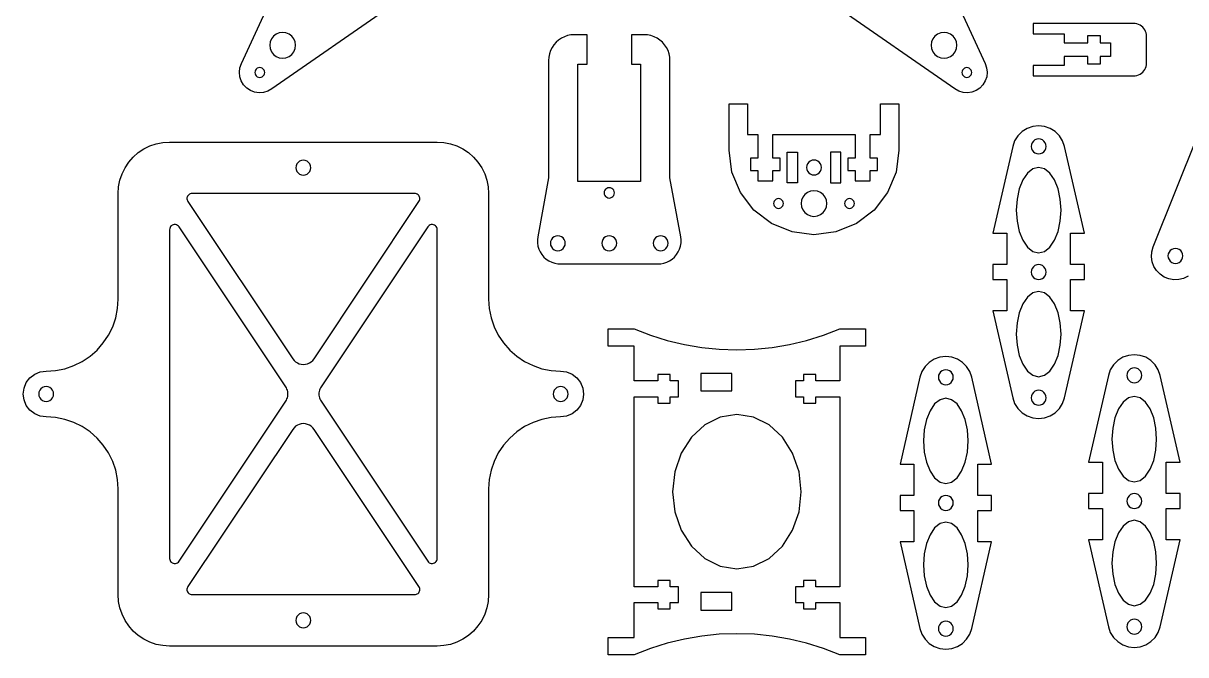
# Model space of a CAD drawing. Header units: inches. Extents: x -24.3 to 25.7, y -20.1 to 15.9.
# Drawn here: x -24.33 to -1.74, y -20.05 to -7.77 of the extents above; entities that cross this region are included whole.
import ezdxf

# ---------------------------------------------------------------- set-up
doc = ezdxf.new("R2010")
doc.units = ezdxf.units.IN
doc.header["$MEASUREMENT"] = 0
doc.layers.get('0').update_dxf_attribs({"linetype": 'CONTINUOUS'})

msp = doc.modelspace()

# ---------------------------------------------------------------- linework, layer by layer
at = {"color": 1}
for points in [[(-17.166, -7.43), (-19.505, -9.051), (-19.581, -9.094), (-19.664, -9.12), (-19.751, -9.126), (-19.837, -9.114), (-19.919, -9.083), (-19.991, -9.034), (-20.052, -8.971), (-20.097, -8.896), (-20.124, -8.814), (-20.132, -8.727), (-20.122, -8.64), (-20.092, -8.558), (-18.176, -4.397)], [(-7.556, -4.397), (-5.64, -8.558), (-5.61, -8.64), (-5.6, -8.727), (-5.608, -8.814), (-5.636, -8.896), (-5.681, -8.971), (-5.741, -9.034), (-5.813, -9.083), (-5.895, -9.114), (-5.981, -9.126), (-6.068, -9.12), (-6.152, -9.094), (-6.227, -9.051), (-8.566, -7.43)], [(-1.694, -12.693), (-1.781, -12.736), (-1.876, -12.759), (-1.973, -12.762), (-2.069, -12.745), (-2.159, -12.709), (-2.239, -12.654), (-2.307, -12.584), (-2.358, -12.502), (-2.392, -12.411), (-2.405, -12.315), (-2.399, -12.218), (-2.372, -12.124), (-1.069, -8.876)]]:
    msp.add_lwpolyline(points, dxfattribs=at)
for points in [[(-2.753, -8.798), (-2.72, -8.796), (-2.688, -8.79), (-2.657, -8.779), (-2.628, -8.765), (-2.6, -8.746), (-2.576, -8.725), (-2.554, -8.7), (-2.536, -8.673), (-2.522, -8.644), (-2.511, -8.613), (-2.505, -8.581), (-2.503, -8.548), (-2.503, -8.028), (-2.505, -7.995), (-2.511, -7.963), (-2.522, -7.932), (-2.536, -7.903), (-2.554, -7.876), (-2.576, -7.851), (-2.6, -7.83), (-2.628, -7.812), (-2.657, -7.797), (-2.688, -7.787), (-2.72, -7.78), (-2.753, -7.778), (-4.703, -7.778), (-4.703, -7.978), (-4.103, -7.978), (-4.103, -8.153), (-3.643, -8.153), (-3.643, -8.009), (-3.403, -8.009), (-3.403, -8.153), (-3.203, -8.153), (-3.203, -8.423), (-3.403, -8.423), (-3.403, -8.567), (-3.643, -8.567), (-3.643, -8.423), (-4.103, -8.423), (-4.103, -8.598), (-4.703, -8.598), (-4.703, -8.798)], [(-13.554, -8.572), (-13.374, -8.572), (-13.374, -7.997), (-13.624, -7.997), (-13.69, -8.001), (-13.754, -8.014), (-13.816, -8.035), (-13.874, -8.064), (-13.929, -8.1), (-13.978, -8.143), (-14.021, -8.192), (-14.057, -8.247), (-14.086, -8.305), (-14.107, -8.367), (-14.12, -8.431), (-14.124, -8.497), (-14.124, -10.777), (-14.334, -11.924), (-14.341, -11.985), (-14.339, -12.046), (-14.33, -12.106), (-14.312, -12.165), (-14.286, -12.221), (-14.253, -12.272), (-14.214, -12.319), (-14.168, -12.36), (-14.117, -12.394), (-14.063, -12.421), (-14.004, -12.44), (-13.944, -12.452), (-11.944, -12.452), (-11.884, -12.44), (-11.826, -12.421), (-11.771, -12.394), (-11.721, -12.36), (-11.675, -12.319), (-11.635, -12.272), (-11.603, -12.221), (-11.577, -12.165), (-11.559, -12.106), (-11.549, -12.046), (-11.548, -11.985), (-11.555, -11.924), (-11.764, -10.777), (-11.764, -8.497), (-11.769, -8.431), (-11.781, -8.367), (-11.802, -8.305), (-11.831, -8.247), (-11.868, -8.192), (-11.911, -8.143), (-11.96, -8.1), (-12.014, -8.064), (-12.073, -8.035), (-12.135, -8.014), (-12.199, -8.001), (-12.264, -7.997), (-12.514, -7.997), (-12.514, -8.572), (-12.334, -8.572), (-12.334, -10.852), (-13.554, -10.852)], [(-10.615, -10.239), (-10.615, -9.339), (-10.255, -9.339), (-10.255, -9.939), (-10.055, -9.939), (-10.055, -10.396), (-10.2, -10.396), (-10.2, -10.636), (-10.055, -10.636), (-10.055, -10.836), (-9.765, -10.836), (-9.765, -10.636), (-9.62, -10.636), (-9.62, -10.396), (-9.765, -10.396), (-9.765, -9.939), (-8.165, -9.939), (-8.165, -10.396), (-8.31, -10.396), (-8.31, -10.636), (-8.165, -10.636), (-8.165, -10.836), (-7.875, -10.836), (-7.875, -10.636), (-7.73, -10.636), (-7.73, -10.396), (-7.875, -10.396), (-7.875, -9.939), (-7.675, -9.939), (-7.675, -9.339), (-7.315, -9.339), (-7.315, -10.239), (-7.371, -10.666), (-7.536, -11.064), (-7.798, -11.405), (-8.14, -11.668), (-8.538, -11.832), (-8.965, -11.889), (-9.392, -11.832), (-9.79, -11.668), (-10.132, -11.405), (-10.394, -11.064), (-10.559, -10.666)], [(-5.103, -15.055), (-5.065, -15.165), (-5.003, -15.263), (-4.921, -15.345), (-4.823, -15.406), (-4.714, -15.444), (-4.599, -15.457), (-4.483, -15.444), (-4.374, -15.406), (-4.276, -15.345), (-4.194, -15.263), (-4.132, -15.165), (-4.094, -15.055), (-3.709, -13.367), (-3.979, -13.367), (-3.979, -12.757), (-3.709, -12.757), (-3.709, -12.467), (-3.979, -12.467), (-3.979, -11.857), (-3.709, -11.857), (-4.094, -10.168), (-4.132, -10.059), (-4.194, -9.961), (-4.276, -9.879), (-4.374, -9.817), (-4.483, -9.779), (-4.599, -9.766), (-4.714, -9.779), (-4.823, -9.817), (-4.921, -9.879), (-5.003, -9.961), (-5.065, -10.059), (-5.103, -10.168), (-5.489, -11.857), (-5.219, -11.857), (-5.219, -12.467), (-5.489, -12.467), (-5.489, -12.757), (-5.219, -12.757), (-5.219, -13.367), (-5.489, -13.367)], [(-23.707, -14.526), (-23.527, -14.49), (-23.354, -14.431), (-23.189, -14.35), (-23.037, -14.248), (-22.9, -14.128), (-22.779, -13.99), (-22.677, -13.838), (-22.596, -13.673), (-22.537, -13.5), (-22.501, -13.32), (-22.489, -13.138), (-22.489, -11.083), (-22.481, -10.952), (-22.455, -10.824), (-22.413, -10.7), (-22.355, -10.583), (-22.283, -10.474), (-22.197, -10.376), (-22.098, -10.289), (-21.989, -10.217), (-21.872, -10.159), (-21.748, -10.117), (-21.62, -10.091), (-21.489, -10.083), (-16.289, -10.083), (-16.159, -10.091), (-16.031, -10.117), (-15.907, -10.159), (-15.789, -10.217), (-15.681, -10.289), (-15.582, -10.376), (-15.496, -10.474), (-15.423, -10.583), (-15.366, -10.7), (-15.324, -10.824), (-15.298, -10.952), (-15.289, -11.083), (-15.289, -13.138), (-15.277, -13.32), (-15.242, -13.5), (-15.183, -13.673), (-15.102, -13.838), (-15, -13.99), (-14.879, -14.128), (-14.742, -14.248), (-14.589, -14.35), (-14.425, -14.431), (-14.252, -14.49), (-14.072, -14.526), (-13.889, -14.538), (-13.774, -14.553), (-13.667, -14.597), (-13.575, -14.668), (-13.504, -14.76), (-13.46, -14.867), (-13.444, -14.983), (-13.46, -15.098), (-13.504, -15.205), (-13.575, -15.297), (-13.667, -15.368), (-13.774, -15.412), (-13.889, -15.428), (-14.072, -15.44), (-14.252, -15.475), (-14.425, -15.534), (-14.589, -15.615), (-14.742, -15.717), (-14.879, -15.838), (-15, -15.975), (-15.102, -16.128), (-15.183, -16.292), (-15.242, -16.465), (-15.277, -16.645), (-15.289, -16.828), (-15.289, -18.883), (-15.298, -19.013), (-15.324, -19.141), (-15.366, -19.265), (-15.423, -19.383), (-15.496, -19.491), (-15.582, -19.59), (-15.681, -19.676), (-15.789, -19.749), (-15.907, -19.807), (-16.031, -19.849), (-16.159, -19.874), (-16.289, -19.883), (-21.489, -19.883), (-21.62, -19.874), (-21.748, -19.849), (-21.872, -19.807), (-21.989, -19.749), (-22.098, -19.676), (-22.197, -19.59), (-22.283, -19.491), (-22.355, -19.383), (-22.413, -19.265), (-22.455, -19.141), (-22.481, -19.013), (-22.489, -18.883), (-22.489, -16.828), (-22.501, -16.645), (-22.537, -16.465), (-22.596, -16.292), (-22.677, -16.128), (-22.779, -15.975), (-22.9, -15.838), (-23.037, -15.717), (-23.189, -15.615), (-23.354, -15.534), (-23.527, -15.475), (-23.707, -15.44), (-23.889, -15.428), (-24.005, -15.412), (-24.112, -15.368), (-24.204, -15.297), (-24.275, -15.205), (-24.319, -15.098), (-24.334, -14.983), (-24.319, -14.867), (-24.275, -14.76), (-24.204, -14.668), (-24.112, -14.597), (-24.005, -14.553), (-23.889, -14.538)], [(-9.327, -18.728), (-9.327, -19.037), (-9.167, -19.037), (-9.167, -19.16), (-8.927, -19.16), (-8.927, -19.037), (-8.463, -19.037), (-8.463, -19.713), (-7.963, -19.713), (-7.963, -20.051), (-8.463, -20.051), (-8.782, -19.928), (-9.109, -19.826), (-9.442, -19.746), (-9.78, -19.688), (-10.121, -19.654), (-10.463, -19.642), (-10.805, -19.654), (-11.146, -19.688), (-11.484, -19.746), (-11.817, -19.826), (-12.144, -19.928), (-12.463, -20.051), (-12.963, -20.051), (-12.963, -19.713), (-12.463, -19.713), (-12.463, -19.037), (-11.999, -19.037), (-11.999, -19.16), (-11.759, -19.16), (-11.759, -19.037), (-11.599, -19.037), (-11.599, -18.728), (-11.759, -18.728), (-11.759, -18.605), (-11.999, -18.605), (-11.999, -18.728), (-12.463, -18.728), (-12.463, -15.037), (-11.999, -15.037), (-11.999, -15.16), (-11.759, -15.16), (-11.759, -15.037), (-11.599, -15.037), (-11.599, -14.728), (-11.759, -14.728), (-11.759, -14.605), (-11.999, -14.605), (-11.999, -14.728), (-12.463, -14.728), (-12.463, -14.051), (-12.963, -14.051), (-12.963, -13.713), (-12.463, -13.713), (-12.144, -13.837), (-11.817, -13.939), (-11.484, -14.019), (-11.146, -14.076), (-10.805, -14.111), (-10.463, -14.122), (-10.121, -14.111), (-9.78, -14.076), (-9.442, -14.019), (-9.109, -13.939), (-8.782, -13.837), (-8.463, -13.713), (-7.963, -13.713), (-7.963, -14.051), (-8.463, -14.051), (-8.463, -14.728), (-8.927, -14.728), (-8.927, -14.605), (-9.167, -14.605), (-9.167, -14.728), (-9.327, -14.728), (-9.327, -15.037), (-9.167, -15.037), (-9.167, -15.16), (-8.927, -15.16), (-8.927, -15.037), (-8.463, -15.037), (-8.463, -18.728), (-8.927, -18.728), (-8.927, -18.605), (-9.167, -18.605), (-9.167, -18.728)], [(-3.244, -19.507), (-3.206, -19.616), (-3.144, -19.714), (-3.062, -19.796), (-2.964, -19.858), (-2.855, -19.896), (-2.739, -19.909), (-2.624, -19.896), (-2.515, -19.858), (-2.417, -19.796), (-2.335, -19.714), (-2.273, -19.616), (-2.235, -19.507), (-1.849, -17.818), (-2.119, -17.818), (-2.119, -17.208), (-1.849, -17.208), (-1.849, -16.918), (-2.119, -16.918), (-2.119, -16.308), (-1.849, -16.308), (-2.235, -14.62), (-2.273, -14.511), (-2.335, -14.412), (-2.417, -14.331), (-2.515, -14.269), (-2.624, -14.231), (-2.739, -14.218), (-2.855, -14.231), (-2.964, -14.269), (-3.062, -14.331), (-3.144, -14.412), (-3.206, -14.511), (-3.244, -14.62), (-3.629, -16.308), (-3.359, -16.308), (-3.359, -16.918), (-3.629, -16.918), (-3.629, -17.208), (-3.359, -17.208), (-3.359, -17.818), (-3.629, -17.818)], [(-6.907, -19.543), (-6.869, -19.652), (-6.807, -19.75), (-6.725, -19.832), (-6.627, -19.894), (-6.518, -19.932), (-6.402, -19.945), (-6.287, -19.932), (-6.178, -19.894), (-6.08, -19.832), (-5.998, -19.75), (-5.936, -19.652), (-5.898, -19.543), (-5.512, -17.855), (-5.782, -17.855), (-5.782, -17.245), (-5.512, -17.245), (-5.512, -16.955), (-5.782, -16.955), (-5.782, -16.345), (-5.512, -16.345), (-5.898, -14.656), (-5.936, -14.547), (-5.998, -14.449), (-6.08, -14.367), (-6.178, -14.305), (-6.287, -14.267), (-6.402, -14.254), (-6.518, -14.267), (-6.627, -14.305), (-6.725, -14.367), (-6.807, -14.449), (-6.869, -14.547), (-6.907, -14.656), (-7.292, -16.345), (-7.022, -16.345), (-7.022, -16.955), (-7.292, -16.955), (-7.292, -17.245), (-7.022, -17.245), (-7.022, -17.855), (-7.292, -17.855)]]:
    msp.add_lwpolyline(points, close=True, dxfattribs=at)
at = {"color": 3}
for points in [[(-19.052, -8.138), (-19.077, -8.078), (-19.117, -8.026), (-19.169, -7.987), (-19.229, -7.962), (-19.294, -7.953), (-19.359, -7.962), (-19.419, -7.987), (-19.471, -8.026), (-19.51, -8.078), (-19.535, -8.138), (-19.544, -8.203), (-19.535, -8.268), (-19.51, -8.328), (-19.471, -8.38), (-19.419, -8.42), (-19.359, -8.445), (-19.294, -8.453), (-19.229, -8.445), (-19.169, -8.42), (-19.117, -8.38), (-19.077, -8.328), (-19.052, -8.268), (-19.044, -8.203)], [(-6.197, -8.138), (-6.222, -8.078), (-6.261, -8.026), (-6.313, -7.987), (-6.374, -7.962), (-6.438, -7.953), (-6.503, -7.962), (-6.563, -7.987), (-6.615, -8.026), (-6.655, -8.078), (-6.68, -8.138), (-6.688, -8.203), (-6.68, -8.268), (-6.655, -8.328), (-6.615, -8.38), (-6.563, -8.42), (-6.503, -8.445), (-6.438, -8.453), (-6.374, -8.445), (-6.313, -8.42), (-6.261, -8.38), (-6.222, -8.328), (-6.197, -8.268), (-6.188, -8.203)], [(-19.646, -8.707), (-19.655, -8.684), (-19.67, -8.665), (-19.69, -8.649), (-19.713, -8.64), (-19.737, -8.637), (-19.762, -8.64), (-19.785, -8.649), (-19.805, -8.665), (-19.82, -8.684), (-19.829, -8.707), (-19.832, -8.732), (-19.829, -8.756), (-19.82, -8.779), (-19.805, -8.799), (-19.785, -8.814), (-19.762, -8.823), (-19.737, -8.827), (-19.713, -8.823), (-19.69, -8.814), (-19.67, -8.799), (-19.655, -8.779), (-19.646, -8.756), (-19.642, -8.732)], [(-5.903, -8.707), (-5.912, -8.684), (-5.928, -8.665), (-5.947, -8.649), (-5.97, -8.64), (-5.995, -8.637), (-6.019, -8.64), (-6.042, -8.649), (-6.062, -8.665), (-6.077, -8.684), (-6.086, -8.707), (-6.09, -8.732), (-6.086, -8.756), (-6.077, -8.779), (-6.062, -8.799), (-6.042, -8.814), (-6.019, -8.823), (-5.995, -8.827), (-5.97, -8.823), (-5.947, -8.814), (-5.928, -8.799), (-5.912, -8.779), (-5.903, -8.756), (-5.9, -8.732)], [(-4.459, -10.131), (-4.473, -10.096), (-4.496, -10.066), (-4.526, -10.043), (-4.561, -10.028), (-4.599, -10.023), (-4.636, -10.028), (-4.671, -10.043), (-4.701, -10.066), (-4.724, -10.096), (-4.739, -10.131), (-4.744, -10.168), (-4.739, -10.206), (-4.724, -10.241), (-4.701, -10.271), (-4.671, -10.294), (-4.636, -10.308), (-4.599, -10.313), (-4.561, -10.308), (-4.526, -10.294), (-4.496, -10.271), (-4.473, -10.241), (-4.459, -10.206), (-4.454, -10.168)], [(-9.285, -10.879), (-9.485, -10.879), (-9.485, -10.279), (-9.285, -10.279)], [(-8.445, -10.879), (-8.445, -10.279), (-8.645, -10.279), (-8.645, -10.879)], [(-18.749, -10.545), (-18.764, -10.51), (-18.787, -10.48), (-18.817, -10.457), (-18.852, -10.443), (-18.889, -10.438), (-18.927, -10.443), (-18.962, -10.457), (-18.992, -10.48), (-19.015, -10.51), (-19.03, -10.545), (-19.034, -10.583), (-19.03, -10.62), (-19.015, -10.655), (-18.992, -10.685), (-18.962, -10.708), (-18.927, -10.723), (-18.889, -10.728), (-18.852, -10.723), (-18.817, -10.708), (-18.787, -10.685), (-18.764, -10.655), (-18.749, -10.62), (-18.744, -10.583)], [(-8.825, -10.541), (-8.839, -10.506), (-8.862, -10.476), (-8.893, -10.453), (-8.927, -10.439), (-8.965, -10.434), (-9.003, -10.439), (-9.038, -10.453), (-9.068, -10.476), (-9.091, -10.506), (-9.105, -10.541), (-9.11, -10.579), (-9.105, -10.616), (-9.091, -10.651), (-9.068, -10.681), (-9.038, -10.704), (-9.003, -10.719), (-8.965, -10.724), (-8.927, -10.719), (-8.893, -10.704), (-8.862, -10.681), (-8.839, -10.651), (-8.825, -10.616), (-8.82, -10.579)], [(-4.711, -10.605), (-4.816, -10.688), (-4.906, -10.82), (-4.975, -10.992), (-5.018, -11.192), (-5.033, -11.407), (-5.018, -11.622), (-4.975, -11.822), (-4.906, -11.994), (-4.816, -12.126), (-4.711, -12.209), (-4.599, -12.237), (-4.486, -12.209), (-4.381, -12.126), (-4.291, -11.994), (-4.222, -11.822), (-4.179, -11.622), (-4.164, -11.407), (-4.179, -11.192), (-4.222, -10.992), (-4.291, -10.82), (-4.381, -10.688), (-4.486, -10.605), (-4.599, -10.577)], [(-12.848, -11.046), (-12.858, -11.022), (-12.874, -11.001), (-12.894, -10.985), (-12.918, -10.975), (-12.944, -10.972), (-12.97, -10.975), (-12.994, -10.985), (-13.015, -11.001), (-13.031, -11.022), (-13.041, -11.046), (-13.044, -11.072), (-13.041, -11.098), (-13.031, -11.122), (-13.015, -11.142), (-12.994, -11.158), (-12.97, -11.168), (-12.944, -11.172), (-12.918, -11.168), (-12.894, -11.158), (-12.874, -11.142), (-12.858, -11.122), (-12.848, -11.098), (-12.844, -11.072)], [(-8.724, -11.214), (-8.749, -11.154), (-8.788, -11.102), (-8.84, -11.062), (-8.9, -11.037), (-8.965, -11.029), (-9.03, -11.037), (-9.09, -11.062), (-9.142, -11.102), (-9.182, -11.154), (-9.207, -11.214), (-9.215, -11.279), (-9.207, -11.343), (-9.182, -11.404), (-9.142, -11.455), (-9.09, -11.495), (-9.03, -11.52), (-8.965, -11.529), (-8.9, -11.52), (-8.84, -11.495), (-8.788, -11.455), (-8.749, -11.404), (-8.724, -11.343), (-8.715, -11.279)], [(-19.072, -14.328), (-19.042, -14.355), (-19.007, -14.377), (-18.97, -14.394), (-18.93, -14.404), (-18.889, -14.407), (-18.849, -14.404), (-18.809, -14.394), (-18.771, -14.377), (-18.737, -14.355), (-18.707, -14.328), (-18.681, -14.296), (-16.643, -11.238), (-16.635, -11.222), (-16.629, -11.205), (-16.626, -11.187), (-16.627, -11.17), (-16.631, -11.152), (-16.638, -11.135), (-16.648, -11.12), (-16.66, -11.107), (-16.675, -11.097), (-16.691, -11.089), (-16.708, -11.084), (-16.726, -11.083), (-21.053, -11.083), (-21.07, -11.084), (-21.088, -11.089), (-21.104, -11.097), (-21.119, -11.107), (-21.131, -11.12), (-21.141, -11.135), (-21.148, -11.152), (-21.152, -11.17), (-21.152, -11.187), (-21.15, -11.205), (-21.144, -11.222), (-21.136, -11.238), (-19.097, -14.296)], [(-9.563, -11.254), (-9.573, -11.231), (-9.588, -11.212), (-9.608, -11.196), (-9.63, -11.187), (-9.655, -11.184), (-9.68, -11.187), (-9.703, -11.196), (-9.722, -11.212), (-9.737, -11.231), (-9.747, -11.254), (-9.75, -11.279), (-9.747, -11.303), (-9.737, -11.326), (-9.722, -11.346), (-9.703, -11.361), (-9.68, -11.37), (-9.655, -11.374), (-9.63, -11.37), (-9.608, -11.361), (-9.588, -11.346), (-9.573, -11.326), (-9.563, -11.303), (-9.56, -11.279)], [(-8.183, -11.254), (-8.193, -11.231), (-8.208, -11.212), (-8.228, -11.196), (-8.25, -11.187), (-8.275, -11.184), (-8.3, -11.187), (-8.323, -11.196), (-8.342, -11.212), (-8.357, -11.231), (-8.367, -11.254), (-8.37, -11.279), (-8.367, -11.303), (-8.357, -11.326), (-8.342, -11.346), (-8.323, -11.361), (-8.3, -11.37), (-8.275, -11.374), (-8.25, -11.37), (-8.228, -11.361), (-8.208, -11.346), (-8.193, -11.326), (-8.183, -11.303), (-8.18, -11.279)], [(-19.219, -15.1), (-19.209, -15.078), (-19.201, -15.055), (-19.195, -15.031), (-19.191, -15.007), (-19.19, -14.983), (-19.191, -14.958), (-19.195, -14.934), (-19.201, -14.91), (-19.209, -14.887), (-19.219, -14.865), (-19.232, -14.844), (-21.306, -11.732), (-21.32, -11.716), (-21.337, -11.703), (-21.356, -11.694), (-21.376, -11.689), (-21.398, -11.688), (-21.418, -11.692), (-21.438, -11.7), (-21.455, -11.713), (-21.47, -11.728), (-21.481, -11.747), (-21.487, -11.767), (-21.489, -11.788), (-21.489, -18.177), (-21.487, -18.198), (-21.481, -18.219), (-21.47, -18.237), (-21.455, -18.253), (-21.438, -18.265), (-21.418, -18.273), (-21.398, -18.277), (-21.376, -18.276), (-21.356, -18.271), (-21.337, -18.262), (-21.32, -18.249), (-21.306, -18.233), (-19.232, -15.121)], [(-16.341, -11.7), (-16.36, -11.692), (-16.381, -11.688), (-16.403, -11.689), (-16.423, -11.694), (-16.442, -11.703), (-16.459, -11.716), (-16.473, -11.732), (-18.547, -14.844), (-18.56, -14.865), (-18.57, -14.887), (-18.578, -14.91), (-18.584, -14.934), (-18.588, -14.958), (-18.589, -14.983), (-18.588, -15.007), (-18.584, -15.031), (-18.578, -15.055), (-18.57, -15.078), (-18.56, -15.1), (-18.547, -15.121), (-16.473, -18.233), (-16.459, -18.249), (-16.442, -18.262), (-16.423, -18.271), (-16.403, -18.276), (-16.381, -18.277), (-16.36, -18.273), (-16.341, -18.265), (-16.324, -18.253), (-16.309, -18.237), (-16.298, -18.219), (-16.292, -18.198), (-16.289, -18.177), (-16.289, -11.788), (-16.292, -11.767), (-16.298, -11.747), (-16.309, -11.728), (-16.324, -11.713)], [(-13.804, -12.014), (-13.819, -11.979), (-13.842, -11.949), (-13.872, -11.926), (-13.907, -11.912), (-13.944, -11.907), (-13.982, -11.912), (-14.017, -11.926), (-14.047, -11.949), (-14.07, -11.979), (-14.084, -12.014), (-14.089, -12.052), (-14.084, -12.089), (-14.07, -12.124), (-14.047, -12.154), (-14.017, -12.177), (-13.982, -12.192), (-13.944, -12.197), (-13.907, -12.192), (-13.872, -12.177), (-13.842, -12.154), (-13.819, -12.124), (-13.804, -12.089), (-13.799, -12.052)], [(-12.804, -12.014), (-12.819, -11.979), (-12.842, -11.949), (-12.872, -11.926), (-12.907, -11.912), (-12.944, -11.907), (-12.982, -11.912), (-13.017, -11.926), (-13.047, -11.949), (-13.07, -11.979), (-13.084, -12.014), (-13.089, -12.052), (-13.084, -12.089), (-13.07, -12.124), (-13.047, -12.154), (-13.017, -12.177), (-12.982, -12.192), (-12.944, -12.197), (-12.907, -12.192), (-12.872, -12.177), (-12.842, -12.154), (-12.819, -12.124), (-12.804, -12.089), (-12.799, -12.052)], [(-11.804, -12.014), (-11.819, -11.979), (-11.842, -11.949), (-11.872, -11.926), (-11.907, -11.912), (-11.944, -11.907), (-11.982, -11.912), (-12.017, -11.926), (-12.047, -11.949), (-12.07, -11.979), (-12.084, -12.014), (-12.089, -12.052), (-12.084, -12.089), (-12.07, -12.124), (-12.047, -12.154), (-12.017, -12.177), (-11.982, -12.192), (-11.944, -12.197), (-11.907, -12.192), (-11.872, -12.177), (-11.842, -12.154), (-11.819, -12.124), (-11.804, -12.089), (-11.799, -12.052)], [(-1.8, -12.26), (-1.814, -12.225), (-1.837, -12.195), (-1.867, -12.172), (-1.902, -12.158), (-1.94, -12.153), (-1.977, -12.158), (-2.012, -12.172), (-2.042, -12.195), (-2.065, -12.225), (-2.08, -12.26), (-2.085, -12.298), (-2.08, -12.335), (-2.065, -12.37), (-2.042, -12.4), (-2.012, -12.423), (-1.977, -12.438), (-1.94, -12.443), (-1.902, -12.438), (-1.867, -12.423), (-1.837, -12.4), (-1.814, -12.37), (-1.8, -12.335), (-1.795, -12.298)], [(-4.459, -12.574), (-4.473, -12.539), (-4.496, -12.509), (-4.526, -12.486), (-4.561, -12.472), (-4.599, -12.467), (-4.636, -12.472), (-4.671, -12.486), (-4.701, -12.509), (-4.724, -12.539), (-4.739, -12.574), (-4.744, -12.612), (-4.739, -12.649), (-4.724, -12.684), (-4.701, -12.714), (-4.671, -12.737), (-4.636, -12.752), (-4.599, -12.757), (-4.561, -12.752), (-4.526, -12.737), (-4.496, -12.714), (-4.473, -12.684), (-4.459, -12.649), (-4.454, -12.612)], [(-4.486, -14.618), (-4.381, -14.535), (-4.291, -14.403), (-4.222, -14.231), (-4.179, -14.031), (-4.164, -13.816), (-4.179, -13.601), (-4.222, -13.401), (-4.291, -13.229), (-4.381, -13.097), (-4.486, -13.014), (-4.599, -12.986), (-4.711, -13.014), (-4.816, -13.097), (-4.906, -13.229), (-4.975, -13.401), (-5.018, -13.601), (-5.033, -13.816), (-5.018, -14.031), (-4.975, -14.231), (-4.906, -14.403), (-4.816, -14.535), (-4.711, -14.618), (-4.599, -14.646)], [(-10.563, -14.922), (-10.563, -14.582), (-11.163, -14.582), (-11.163, -14.922)], [(-6.262, -14.619), (-6.277, -14.584), (-6.3, -14.554), (-6.33, -14.53), (-6.365, -14.516), (-6.402, -14.511), (-6.44, -14.516), (-6.475, -14.53), (-6.505, -14.554), (-6.528, -14.584), (-6.543, -14.619), (-6.547, -14.656), (-6.543, -14.694), (-6.528, -14.729), (-6.505, -14.759), (-6.475, -14.782), (-6.44, -14.796), (-6.402, -14.801), (-6.365, -14.796), (-6.33, -14.782), (-6.3, -14.759), (-6.277, -14.729), (-6.262, -14.694), (-6.257, -14.656)], [(-2.599, -14.582), (-2.614, -14.547), (-2.637, -14.517), (-2.667, -14.494), (-2.702, -14.48), (-2.739, -14.475), (-2.777, -14.48), (-2.812, -14.494), (-2.842, -14.517), (-2.865, -14.547), (-2.879, -14.582), (-2.884, -14.62), (-2.879, -14.657), (-2.865, -14.692), (-2.842, -14.722), (-2.812, -14.745), (-2.777, -14.76), (-2.739, -14.765), (-2.702, -14.76), (-2.667, -14.745), (-2.637, -14.722), (-2.614, -14.692), (-2.599, -14.657), (-2.594, -14.62)], [(-23.749, -14.945), (-23.764, -14.91), (-23.787, -14.88), (-23.817, -14.857), (-23.852, -14.843), (-23.889, -14.838), (-23.927, -14.843), (-23.962, -14.857), (-23.992, -14.88), (-24.015, -14.91), (-24.03, -14.945), (-24.034, -14.983), (-24.03, -15.02), (-24.015, -15.055), (-23.992, -15.085), (-23.962, -15.108), (-23.927, -15.123), (-23.889, -15.128), (-23.852, -15.123), (-23.817, -15.108), (-23.787, -15.085), (-23.764, -15.055), (-23.749, -15.02), (-23.744, -14.983)], [(-13.749, -14.945), (-13.764, -14.91), (-13.787, -14.88), (-13.817, -14.857), (-13.852, -14.843), (-13.889, -14.838), (-13.927, -14.843), (-13.962, -14.857), (-13.992, -14.88), (-14.015, -14.91), (-14.03, -14.945), (-14.034, -14.983), (-14.03, -15.02), (-14.015, -15.055), (-13.992, -15.085), (-13.962, -15.108), (-13.927, -15.123), (-13.889, -15.128), (-13.852, -15.123), (-13.817, -15.108), (-13.787, -15.085), (-13.764, -15.055), (-13.749, -15.02), (-13.744, -14.983)], [(-4.459, -15.018), (-4.473, -14.983), (-4.496, -14.953), (-4.526, -14.93), (-4.561, -14.915), (-4.599, -14.91), (-4.636, -14.915), (-4.671, -14.93), (-4.701, -14.953), (-4.724, -14.983), (-4.739, -15.018), (-4.744, -15.055), (-4.739, -15.093), (-4.724, -15.128), (-4.701, -15.158), (-4.671, -15.181), (-4.636, -15.195), (-4.599, -15.2), (-4.561, -15.195), (-4.526, -15.181), (-4.496, -15.158), (-4.473, -15.128), (-4.459, -15.093), (-4.454, -15.055)], [(-6.515, -15.093), (-6.62, -15.176), (-6.71, -15.308), (-6.779, -15.48), (-6.822, -15.68), (-6.837, -15.895), (-6.822, -16.11), (-6.779, -16.31), (-6.71, -16.482), (-6.62, -16.614), (-6.515, -16.697), (-6.402, -16.725), (-6.29, -16.697), (-6.185, -16.614), (-6.095, -16.482), (-6.026, -16.31), (-5.983, -16.11), (-5.968, -15.895), (-5.983, -15.68), (-6.026, -15.48), (-6.095, -15.308), (-6.185, -15.176), (-6.29, -15.093), (-6.402, -15.065)], [(-2.852, -15.057), (-2.957, -15.14), (-3.047, -15.272), (-3.116, -15.444), (-3.159, -15.644), (-3.174, -15.859), (-3.159, -16.074), (-3.116, -16.274), (-3.047, -16.446), (-2.957, -16.578), (-2.852, -16.661), (-2.739, -16.689), (-2.627, -16.661), (-2.522, -16.578), (-2.432, -16.446), (-2.363, -16.274), (-2.32, -16.074), (-2.305, -15.859), (-2.32, -15.644), (-2.363, -15.444), (-2.432, -15.272), (-2.522, -15.14), (-2.627, -15.057), (-2.739, -15.029)], [(-16.648, -18.845), (-16.638, -18.83), (-16.631, -18.813), (-16.627, -18.796), (-16.626, -18.778), (-16.629, -18.76), (-16.635, -18.743), (-16.643, -18.727), (-18.681, -15.67), (-18.707, -15.638), (-18.737, -15.61), (-18.771, -15.588), (-18.809, -15.572), (-18.849, -15.562), (-18.889, -15.558), (-18.93, -15.562), (-18.97, -15.572), (-19.007, -15.588), (-19.042, -15.61), (-19.072, -15.638), (-19.097, -15.67), (-21.136, -18.727), (-21.144, -18.743), (-21.15, -18.76), (-21.152, -18.778), (-21.152, -18.796), (-21.148, -18.813), (-21.141, -18.83), (-21.131, -18.845), (-21.119, -18.858), (-21.104, -18.868), (-21.088, -18.876), (-21.07, -18.881), (-21.053, -18.883), (-16.726, -18.883), (-16.708, -18.881), (-16.691, -18.876), (-16.675, -18.868), (-16.66, -18.858)], [(-10.786, -15.434), (-11.088, -15.583), (-11.347, -15.822), (-11.545, -16.132), (-11.67, -16.494), (-11.713, -16.882), (-11.67, -17.271), (-11.545, -17.632), (-11.347, -17.943), (-11.088, -18.181), (-10.786, -18.331), (-10.463, -18.382), (-10.139, -18.331), (-9.838, -18.181), (-9.579, -17.943), (-9.38, -17.632), (-9.256, -17.271), (-9.213, -16.882), (-9.256, -16.494), (-9.38, -16.132), (-9.579, -15.822), (-9.838, -15.583), (-10.139, -15.434), (-10.463, -15.382)], [(-2.599, -17.026), (-2.614, -16.991), (-2.637, -16.961), (-2.667, -16.938), (-2.702, -16.923), (-2.739, -16.918), (-2.777, -16.923), (-2.812, -16.938), (-2.842, -16.961), (-2.865, -16.991), (-2.879, -17.026), (-2.884, -17.063), (-2.879, -17.101), (-2.865, -17.136), (-2.842, -17.166), (-2.812, -17.189), (-2.777, -17.203), (-2.739, -17.208), (-2.702, -17.203), (-2.667, -17.189), (-2.637, -17.166), (-2.614, -17.136), (-2.599, -17.101), (-2.594, -17.063)], [(-6.262, -17.062), (-6.277, -17.027), (-6.3, -16.997), (-6.33, -16.974), (-6.365, -16.959), (-6.402, -16.955), (-6.44, -16.959), (-6.475, -16.974), (-6.505, -16.997), (-6.528, -17.027), (-6.543, -17.062), (-6.547, -17.1), (-6.543, -17.137), (-6.528, -17.172), (-6.505, -17.202), (-6.475, -17.225), (-6.44, -17.24), (-6.402, -17.245), (-6.365, -17.24), (-6.33, -17.225), (-6.3, -17.202), (-6.277, -17.172), (-6.262, -17.137), (-6.257, -17.1)], [(-6.29, -19.106), (-6.185, -19.023), (-6.095, -18.891), (-6.026, -18.719), (-5.983, -18.519), (-5.968, -18.304), (-5.983, -18.089), (-6.026, -17.889), (-6.095, -17.717), (-6.185, -17.585), (-6.29, -17.502), (-6.402, -17.474), (-6.515, -17.502), (-6.62, -17.585), (-6.71, -17.717), (-6.779, -17.889), (-6.822, -18.089), (-6.837, -18.304), (-6.822, -18.519), (-6.779, -18.719), (-6.71, -18.891), (-6.62, -19.023), (-6.515, -19.106), (-6.402, -19.134)], [(-2.627, -19.07), (-2.522, -18.987), (-2.432, -18.855), (-2.363, -18.683), (-2.32, -18.483), (-2.305, -18.268), (-2.32, -18.053), (-2.363, -17.853), (-2.432, -17.681), (-2.522, -17.549), (-2.627, -17.466), (-2.739, -17.438), (-2.852, -17.466), (-2.957, -17.549), (-3.047, -17.681), (-3.116, -17.853), (-3.159, -18.053), (-3.174, -18.268), (-3.159, -18.483), (-3.116, -18.683), (-3.047, -18.855), (-2.957, -18.987), (-2.852, -19.07), (-2.739, -19.098)], [(-11.163, -19.182), (-10.563, -19.182), (-10.563, -18.842), (-11.163, -18.842)], [(-18.749, -19.345), (-18.764, -19.31), (-18.787, -19.28), (-18.817, -19.257), (-18.852, -19.243), (-18.889, -19.238), (-18.927, -19.243), (-18.962, -19.257), (-18.992, -19.28), (-19.015, -19.31), (-19.03, -19.345), (-19.034, -19.383), (-19.03, -19.42), (-19.015, -19.455), (-18.992, -19.485), (-18.962, -19.508), (-18.927, -19.523), (-18.889, -19.528), (-18.852, -19.523), (-18.817, -19.508), (-18.787, -19.485), (-18.764, -19.455), (-18.749, -19.42), (-18.744, -19.383)], [(-6.262, -19.506), (-6.277, -19.471), (-6.3, -19.441), (-6.33, -19.417), (-6.365, -19.403), (-6.402, -19.398), (-6.44, -19.403), (-6.475, -19.417), (-6.505, -19.441), (-6.528, -19.471), (-6.543, -19.506), (-6.547, -19.543), (-6.543, -19.581), (-6.528, -19.616), (-6.505, -19.646), (-6.475, -19.669), (-6.44, -19.683), (-6.402, -19.688), (-6.365, -19.683), (-6.33, -19.669), (-6.3, -19.646), (-6.277, -19.616), (-6.262, -19.581), (-6.257, -19.543)], [(-2.599, -19.469), (-2.614, -19.434), (-2.637, -19.404), (-2.667, -19.381), (-2.702, -19.367), (-2.739, -19.362), (-2.777, -19.367), (-2.812, -19.381), (-2.842, -19.404), (-2.865, -19.434), (-2.879, -19.469), (-2.884, -19.507), (-2.879, -19.544), (-2.865, -19.579), (-2.842, -19.609), (-2.812, -19.632), (-2.777, -19.647), (-2.739, -19.652), (-2.702, -19.647), (-2.667, -19.632), (-2.637, -19.609), (-2.614, -19.579), (-2.599, -19.544), (-2.594, -19.507)]]:
    msp.add_lwpolyline(points, close=True, dxfattribs=at)

doc.saveas('drawing.dxf')
